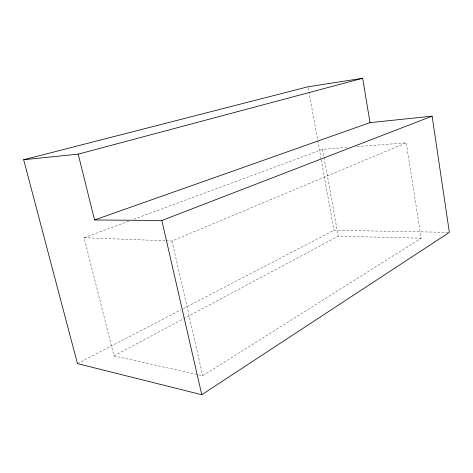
<?xml version="1.0" encoding="UTF-8"?>
<svg xmlns="http://www.w3.org/2000/svg" width="473" height="473" viewBox="0 0 473 473"><rect width="100%" height="100%" fill="white"/><g stroke="black" fill="none" stroke-linecap="round" stroke-linejoin="round"><path stroke-width="0.35" stroke-dasharray="2.37 1.77" d="M129.034 221.062L84.093 237.712L113.958 355.927L202.722 375.781L421.165 238.221L406.224 142.805L354.88 146.819M113.958 355.927L338.242 236.169L421.165 238.221M77.46 363.607L180.857 309.874M183.477 308.508L333.997 230.292L447.878 232.338M166.177 240.816L172.036 241.035L406.224 142.805M133.871 219.271L322.61 149.35L348.282 147.34M84.093 237.712L165.444 240.787M172.036 241.035L202.722 375.781M308.154 87.499L321.137 159.259M321.273 159.986L333.997 230.292M322.61 149.35L323.91 156.587M324.046 157.308L338.242 236.169"/><path stroke-width="0.71" d="M201.782 394.724L449.35 232.361L432.121 116.157L370.01 122.631L94.559 219.963L78.211 154.145L23.65 159.732L77.46 363.607L201.782 394.724L161.837 220.507L94.559 219.963M161.837 220.507L432.121 116.157M78.211 154.145L362.661 78.276L370.01 122.631M23.65 159.732L308.024 86.778L362.661 78.276"/></g></svg>
